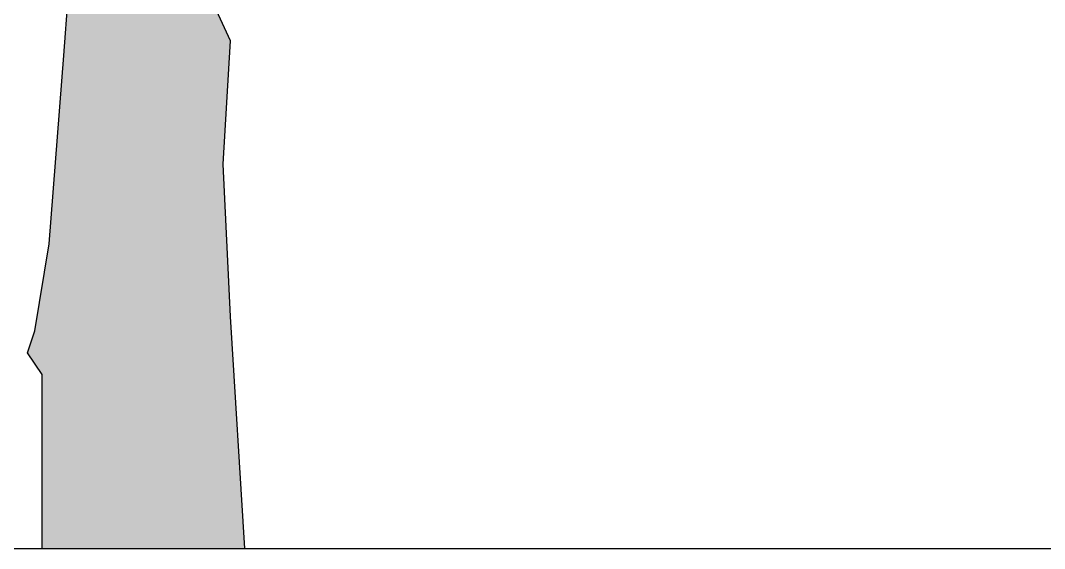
# Model space of a CAD drawing. Header units: millimetres. Extents: x 25265 to 188445, y 114168 to 192046.
# Drawn here: x 48862 to 53576, y 156952 to 159383 of the extents above; entities that cross this region are included whole.
import ezdxf

# ---------------------------------------------------------------- set-up
doc = ezdxf.new("R2010")
doc.units = ezdxf.units.MM
doc.layers.add('www.cad-blocks.net', color=7, linetype='Continuous')

# ---------------------------------------------------------------- blocks, each defined once
blk = doc.blocks.new('A$C687553CE')
h = blk.add_hatch(color=256)
h.set_gradient(color1=(107, 54, 0), one_color=1, tint=1, name='INVCYLINDER')
h.paths.add_polyline_path([(3365.4, 1402.2), (3298.7, 1001.5), (3265.3, 901.4), (3332, 801.2), (3332, 0), (4266.2, 0), (4199.5, 1068.3), (4166.1, 1769.4), (4199.5, 2336.9), (3999.3, 2770.9), (4333, 3271.7), (3999.3, 3405.2), (3899.2, 3138.2), (3832.5, 3371.8), (3498.9, 3171.5), (3432.1, 2270.2)])
for p, q in [((3432.1, 2270.2), (3498.9, 3171.5)), ((4199.5, 2336.9), (3999.3, 2770.9)), ((4166.1, 1769.4), (4199.5, 2336.9)), ((3365.4, 1402.2), (3432.1, 2270.2)), ((4199.5, 1068.3), (4166.1, 1769.4)), ((3298.7, 1001.5), (3365.4, 1402.2)), ((4266.2, 0), (4199.5, 1068.3)), ((3265.3, 901.4), (3298.7, 1001.5)), ((3332, 801.2), (3265.3, 901.4)), ((3332, 0), (3332, 801.2))]:
    blk.add_line(p, q)
blk = doc.blocks.new('FORMAT')
at = {"layer": 'www.cad-blocks.net', "color": 155, "true_color": 0x546d8e}
blk.add_line((32594.4, 156951.7), (188445.2, 156951.7), dxfattribs=at)

msp = doc.modelspace()

# ---------------------------------------------------------------- block references
msp.add_blockref('A$C687553CE', (45629.3, 156951.7))
at = {"layer": 'www.cad-blocks.net'}
msp.add_blockref('FORMAT', (0, 0), dxfattribs=at)

doc.saveas('drawing.dxf')
